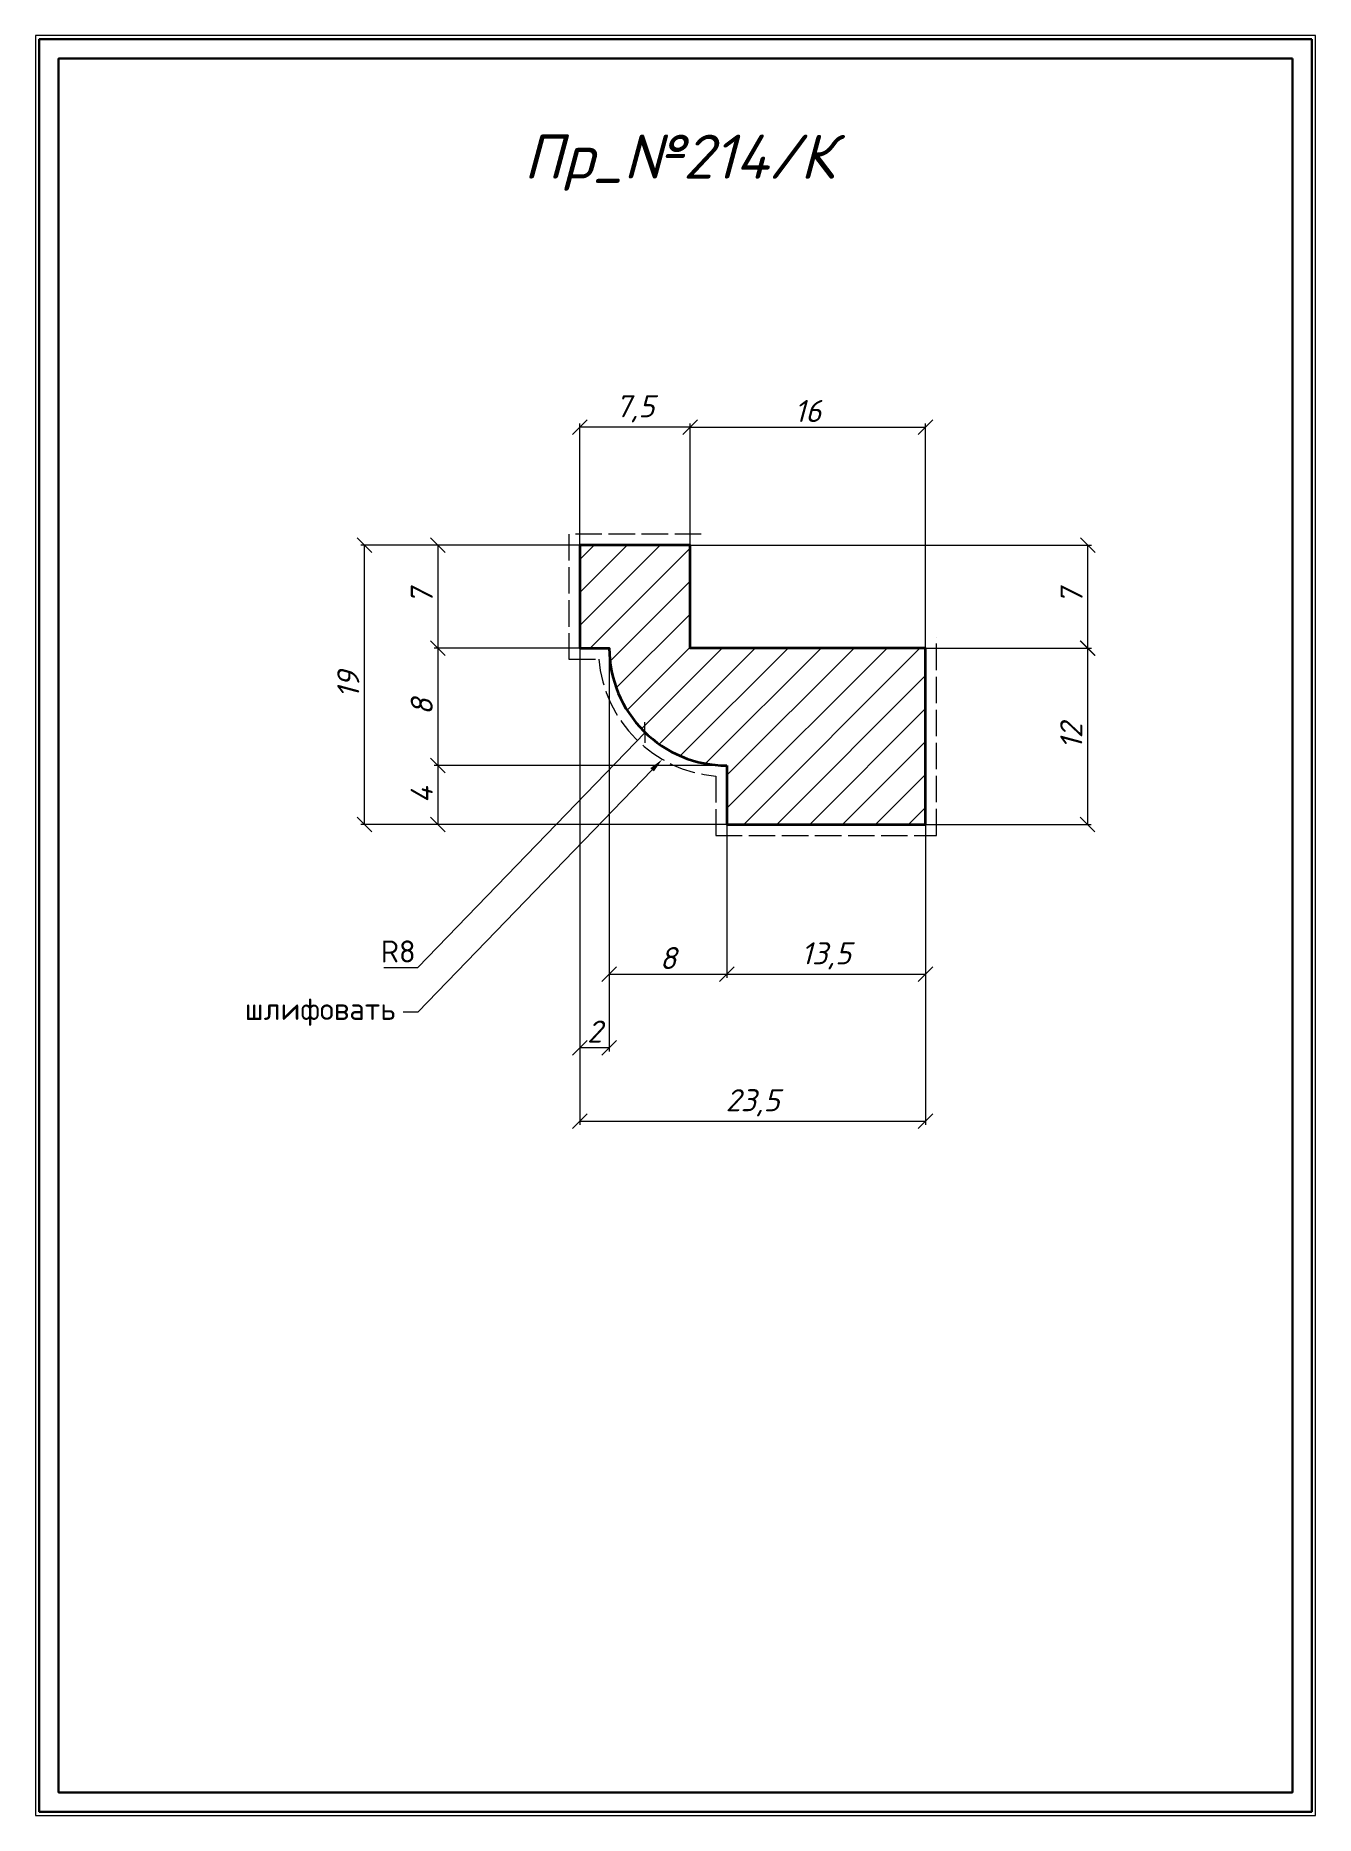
# Model space of a CAD drawing. Header units: millimetres. Extents: x 969 to 1056, y -256 to -135.
import ezdxf
from ezdxf import colors
from ezdxf.entities.mleader import LeaderData, LeaderLine
from ezdxf.math import Vec2, Vec3

# ---------------------------------------------------------------- set-up
doc = ezdxf.new("R2010")
doc.units = ezdxf.units.MM
doc.linetypes.add('ACAD_ISO02W100', pattern=[15, 12, -3])
doc.layers.get('0').update_dxf_attribs({"lineweight": 13})
for name, color, linetype, lineweight in [('профили', 1, 'Continuous', 35), ('служебный слой ЛИНИИ ПУНКТИРНЫЕ', 7, 'ACAD_ISO02W100', 13), ('служебный слой НАДПИСИ', 7, 'Continuous', 13), ('служебный слой РАЗМЕРЫ', 7, 'Continuous', 9), ('служебный слой ШТАМП', 7, 'Continuous', 30), ('служебный слой ШТРИХОВКА', 7, 'Continuous', 5)]:
    doc.layers.add(name, color=color, linetype=linetype, lineweight=lineweight)
doc.styles.add('ЕСКД', font='isocpeur.ttf', dxfattribs={"oblique": 15})
doc.styles.add('ЕСКД профили размеры', font='isocpeur.ttf')
doc.styles.add('ЕСКД профили текст', font='isocpeur.ttf')
doc.dimstyles.new('ЕСКД', dxfattribs={"dimtxt": 3.5, "dimasz": 2.5, "dimexe": 0.25, "dimexo": 0, "dimgap": 0.35, "dimtad": 1, "dimdec": 1, "dimzin": 9, "dimtxsty": 'ЕСКД', "dimblk": 'OBLIQUE', "dimcen": 0, "dimclrd": 256, "dimclre": 256, "dimclrt": 256, "dimadec": 1, "dimazin": 0, "dimtfac": 1, "dimtdec": 1, "dimtmove": 0, "dimatfit": 3, "dimldrblk": 'DOTSMALL', "dimfxl": 1, "dimlwd": -1, "dimlwe": -1, "dimarcsym": 0})
doc.dimstyles.new('ЕСКД профили$4', dxfattribs={"dimtxt": 1.5, "dimasz": 1, "dimexe": 0.3, "dimexo": 0, "dimgap": 0.35, "dimtad": 1, "dimtoh": 1, "dimdec": 1, "dimzin": 9, "dimtxsty": 'ЕСКД профили размеры', "dimblk": 'OBLIQUE', "dimcen": 0, "dimse1": 1, "dimclrd": 256, "dimclre": 256, "dimclrt": 256, "dimadec": 1, "dimazin": 0, "dimtfac": 1, "dimtdec": 1, "dimtofl": 0, "dimtmove": 0, "dimatfit": 3, "dimldrblk": 'DOTSMALL', "dimfxl": 1, "dimlwd": -1, "dimlwe": -1, "dimarcsym": 2})

# ---------------------------------------------------------------- blocks, each defined once
blk = doc.blocks.new('_OBLIQUE')
at = {"color": 0, "linetype": 'ByBlock'}
blk.add_line((-0.5, -0.5), (0.5, 0.5), dxfattribs=at)
blk = doc.blocks.new('*D3')
at = {"layer": 'Defpoints', "color": 0, "transparency": 16777216}
for p in [(1016.36, -176.43), (1010.8, -182.18)]:
    blk.add_point(p, dxfattribs=at)
at = {"layer": 'служебный слой РАЗМЕРЫ', "transparency": 16777216}
for p, q in [((995.32, -198.18), (1010.8, -182.18)), ((993.02, -198.18), (995.32, -198.18))]:
    blk.add_line(p, q, dxfattribs=at)
at = {"layer": 'служебный слой РАЗМЕРЫ', "transparency": 16777216, "rotation": 45.94267903294956}
blk.add_blockref('_OBLIQUE', (1010.8, -182.18), dxfattribs=at)
at = {"layer": 'служебный слой РАЗМЕРЫ', "transparency": 16777216, "insert": (993.99, -197.08), "char_height": 1.5, "attachment_point": 5, "style": 'ЕСКД профили размеры'}
blk.add_mtext('R8', dxfattribs=at)
blk = doc.blocks.new('_DotSmall')
at = {"color": 0, "linetype": 'ByBlock', "lineweight": -3, "const_width": 0.5}
blk.add_lwpolyline([(-0.0625, 0, 1), (0.0625, 0, 1)], format="xyb", close=True, dxfattribs=at)
blk = doc.blocks.new('*D15')
at = {"layer": 'Defpoints', "color": 0, "transparency": 16777216}
for p in [(1006.36, -176.43), (1008.36, -176.43), (1006.36, -203.63)]:
    blk.add_point(p, dxfattribs=at)
at = {"layer": 'служебный слой РАЗМЕРЫ', "transparency": 16777216}
for p, q in [((1006.36, -176.43), (1006.36, -203.88)), ((1008.36, -176.43), (1008.36, -203.88)), ((1008.36, -203.63), (1006.36, -203.63))]:
    blk.add_line(p, q, dxfattribs=at)
at = {"layer": 'служебный слой РАЗМЕРЫ', "transparency": 16777216, "rotation": 180}
blk.add_blockref('_OBLIQUE', (1006.36, -203.63), dxfattribs=at)
at = {"layer": 'служебный слой РАЗМЕРЫ', "transparency": 16777216}
blk.add_blockref('_OBLIQUE', (1008.36, -203.63), dxfattribs=at)
at = {"layer": 'служебный слой РАЗМЕРЫ', "transparency": 16777216, "insert": (1007.36, -202.53), "char_height": 1.5, "attachment_point": 5, "style": 'ЕСКД'}
blk.add_mtext('2', dxfattribs=at)
blk = doc.blocks.new('*D12')
at = {"layer": 'Defpoints', "color": 0, "transparency": 16777216}
for p in [(1006.36, -176.43), (1029.88, -188.43), (1029.88, -208.63)]:
    blk.add_point(p, dxfattribs=at)
at = {"layer": 'служебный слой РАЗМЕРЫ', "transparency": 16777216}
for p, q in [((1006.36, -176.43), (1006.36, -208.88)), ((1029.88, -188.43), (1029.88, -208.88)), ((1006.36, -208.63), (1029.88, -208.63))]:
    blk.add_line(p, q, dxfattribs=at)
at = {"layer": 'служебный слой РАЗМЕРЫ', "transparency": 16777216, "rotation": 180}
blk.add_blockref('_OBLIQUE', (1006.36, -208.63), dxfattribs=at)
at = {"layer": 'служебный слой РАЗМЕРЫ', "transparency": 16777216}
blk.add_blockref('_OBLIQUE', (1029.88, -208.63), dxfattribs=at)
at = {"layer": 'служебный слой РАЗМЕРЫ', "transparency": 16777216, "insert": (1018.12, -207.38), "char_height": 1.5, "attachment_point": 5, "style": 'ЕСКД'}
blk.add_mtext('23,5', dxfattribs=at)
blk = doc.blocks.new('*D11')
at = {"layer": 'Defpoints', "color": 0, "transparency": 16777216}
for p in [(1029.88, -176.43), (1029.78, -188.43), (1040.91, -188.43)]:
    blk.add_point(p, dxfattribs=at)
at = {"layer": 'служебный слой РАЗМЕРЫ', "transparency": 16777216}
for p, q in [((1029.88, -176.43), (1041.16, -176.43)), ((1040.91, -176.43), (1040.91, -188.43)), ((1029.78, -188.43), (1041.16, -188.43))]:
    blk.add_line(p, q, dxfattribs=at)
for p, rotation in [((1040.91, -176.43), 90), ((1040.91, -188.43), 270)]:
    blk.add_blockref('_OBLIQUE', p, dxfattribs=dict(at, rotation=rotation))
at = {"layer": 'служебный слой РАЗМЕРЫ', "transparency": 16777216, "insert": (1039.81, -182.43), "char_height": 1.5, "attachment_point": 5, "rotation": 90, "style": 'ЕСКД'}
blk.add_mtext('12', dxfattribs=at)
blk = doc.blocks.new('*D9')
at = {"layer": 'Defpoints', "color": 0, "transparency": 16777216}
for p in [(1006.36, -161.4), (1006.36, -169.43), (1013.86, -169.43)]:
    blk.add_point(p, dxfattribs=at)
at = {"layer": 'служебный слой РАЗМЕРЫ', "transparency": 16777216}
for p, q in [((1006.36, -169.43), (1006.36, -161.15)), ((1013.86, -161.4), (1006.36, -161.4)), ((1013.86, -169.43), (1013.86, -161.15))]:
    blk.add_line(p, q, dxfattribs=at)
at = {"layer": 'служебный слой РАЗМЕРЫ', "transparency": 16777216, "rotation": 180}
blk.add_blockref('_OBLIQUE', (1006.36, -161.4), dxfattribs=at)
at = {"layer": 'служебный слой РАЗМЕРЫ', "transparency": 16777216}
blk.add_blockref('_OBLIQUE', (1013.86, -161.4), dxfattribs=at)
at = {"layer": 'служебный слой РАЗМЕРЫ', "transparency": 16777216, "insert": (1010.11, -160.15), "char_height": 1.5, "attachment_point": 5, "style": 'ЕСКД'}
blk.add_mtext('7,5', dxfattribs=at)
blk = doc.blocks.new('*D8')
at = {"layer": 'Defpoints', "color": 0, "transparency": 16777216}
for p in [(1016.36, -188.43), (1029.88, -188.43), (1029.88, -198.63)]:
    blk.add_point(p, dxfattribs=at)
at = {"layer": 'служебный слой РАЗМЕРЫ', "transparency": 16777216}
for p, q in [((1016.36, -188.43), (1016.36, -198.88)), ((1029.88, -188.43), (1029.88, -198.88)), ((1016.36, -198.63), (1029.88, -198.63))]:
    blk.add_line(p, q, dxfattribs=at)
at = {"layer": 'служебный слой РАЗМЕРЫ', "transparency": 16777216, "rotation": 180}
blk.add_blockref('_OBLIQUE', (1016.36, -198.63), dxfattribs=at)
at = {"layer": 'служебный слой РАЗМЕРЫ', "transparency": 16777216}
blk.add_blockref('_OBLIQUE', (1029.88, -198.63), dxfattribs=at)
at = {"layer": 'служебный слой РАЗМЕРЫ', "transparency": 16777216, "insert": (1023.12, -197.38), "char_height": 1.5, "attachment_point": 5, "style": 'ЕСКД'}
blk.add_mtext('13,5', dxfattribs=at)
blk = doc.blocks.new('*D6')
at = {"layer": 'Defpoints', "color": 0, "transparency": 16777216}
for p in [(1016.36, -184.43), (996.69, -188.43), (1016.36, -188.43)]:
    blk.add_point(p, dxfattribs=at)
at = {"layer": 'служебный слой РАЗМЕРЫ', "transparency": 16777216}
for p, q in [((1016.36, -184.43), (996.44, -184.43)), ((996.69, -184.43), (996.69, -188.43)), ((1016.36, -188.43), (996.44, -188.43))]:
    blk.add_line(p, q, dxfattribs=at)
for p, rotation in [((996.69, -184.43), 90), ((996.69, -188.43), 270)]:
    blk.add_blockref('_OBLIQUE', p, dxfattribs=dict(at, rotation=rotation))
at = {"layer": 'служебный слой РАЗМЕРЫ', "transparency": 16777216, "insert": (995.59, -186.43), "char_height": 1.5, "attachment_point": 5, "rotation": 90, "style": 'ЕСКД'}
blk.add_mtext('4', dxfattribs=at)
blk = doc.blocks.new('*D5')
at = {"layer": 'Defpoints', "color": 0, "transparency": 16777216}
for p in [(1006.36, -176.43), (996.69, -184.43), (1016.36, -184.43)]:
    blk.add_point(p, dxfattribs=at)
at = {"layer": 'служебный слой РАЗМЕРЫ', "transparency": 16777216}
for p, q in [((1006.36, -176.43), (996.44, -176.43)), ((996.69, -176.43), (996.69, -184.43)), ((1016.36, -184.43), (996.44, -184.43))]:
    blk.add_line(p, q, dxfattribs=at)
for p, rotation in [((996.69, -176.43), 90), ((996.69, -184.43), 270)]:
    blk.add_blockref('_OBLIQUE', p, dxfattribs=dict(at, rotation=rotation))
at = {"layer": 'служебный слой РАЗМЕРЫ', "transparency": 16777216, "insert": (995.59, -180.43), "char_height": 1.5, "attachment_point": 5, "rotation": 90, "style": 'ЕСКД'}
blk.add_mtext('8', dxfattribs=at)
blk = doc.blocks.new('*D4')
at = {"layer": 'Defpoints', "color": 0, "transparency": 16777216}
for p in [(1006.36, -169.43), (996.69, -176.43), (1006.36, -176.43)]:
    blk.add_point(p, dxfattribs=at)
at = {"layer": 'служебный слой РАЗМЕРЫ', "transparency": 16777216}
for p, q in [((1006.36, -169.43), (996.44, -169.43)), ((996.69, -169.43), (996.69, -176.43)), ((1006.36, -176.43), (996.44, -176.43))]:
    blk.add_line(p, q, dxfattribs=at)
for p, rotation in [((996.69, -169.43), 90), ((996.69, -176.43), 270)]:
    blk.add_blockref('_OBLIQUE', p, dxfattribs=dict(at, rotation=rotation))
at = {"layer": 'служебный слой РАЗМЕРЫ', "transparency": 16777216, "insert": (995.59, -172.93), "char_height": 1.5, "attachment_point": 5, "rotation": 90, "style": 'ЕСКД'}
blk.add_mtext('7', dxfattribs=at)

msp = doc.modelspace()

# ---------------------------------------------------------------- hatches: boundary and pattern name
at = {"layer": 'служебный слой ШТРИХОВКА'}
h = msp.add_hatch(dxfattribs=at)
h.set_pattern_fill('ANSI31', color=256, scale=0.5, style=0)
h.set_pattern_definition([(45, (87.1568, -115.241), (-1.122532, 1.122532), [])])
h.paths.add_polyline_path([(1013.86, -176.43), (1013.86, -169.43), (1006.36, -169.43), (1006.36, -176.43), (1008.36, -176.43, 0.414214), (1016.36, -184.43), (1016.36, -188.43), (1029.88, -188.43), (1029.88, -176.43)])

# ---------------------------------------------------------------- linework, layer by layer
at = {"layer": 'профили'}
msp.add_lwpolyline([(1016.36, -184.43), (1016.36, -188.43), (1029.88, -188.43), (1029.88, -176.43), (1013.86, -176.43), (1013.86, -169.43), (1006.36, -169.43), (1006.36, -176.43), (1008.36, -176.43, 0.414214), (1016.36, -184.43)], format="xyb", close=True, dxfattribs=at)
at = {"layer": 'служебный слой ЛИНИИ ПУНКТИРНЫЕ', "ltscale": 0.15}
msp.add_lwpolyline([(1014.61, -168.68), (1005.61, -168.68), (1005.61, -177.18), (1007.64, -177.18, 0.36479), (1015.61, -185.15), (1015.61, -189.18), (1030.63, -189.18), (1030.63, -175.68)], format="xyb", dxfattribs=at)
at = {"layer": 'служебный слой ШТАМП', "color": 6, "lineweight": 5, "ltscale": 100}
msp.add_lwpolyline([(1056.43, -134.75), (969.3, -134.75), (969.3, -255.88), (1056.43, -255.88)], close=True, dxfattribs=at)
at = {"layer": 'служебный слой ШТАМП', "ltscale": 100}
for points in [[(1056.18, -135), (969.55, -135), (969.55, -255.63), (1056.18, -255.63)], [(1054.87, -136.31), (970.87, -136.31), (970.87, -254.31), (1054.87, -254.31)]]:
    msp.add_lwpolyline(points, close=True, dxfattribs=at)

# ---------------------------------------------------------------- texts
at = {"layer": 'служебный слой НАДПИСИ', "style": 'ЕСКД', "oblique": 15}
msp.add_text('Пр_№214/К', height=3, dxfattribs=at).set_placement((1002.53, -144.49))

# ---------------------------------------------------------------- dimensions: what is measured, and where the dimension line sits
at = {"layer": 'служебный слой РАЗМЕРЫ'}
for base, p1, p2, picture, middle in [((1006.36, -161.4), (1013.86, -169.43), (1006.36, -169.43), '*D9', (1010.11, -160.15)), ((1006.36, -203.63), (1008.36, -176.43), (1006.36, -176.43), '*D15', (1007.36, -202.53)), ((1029.88, -208.63), (1006.36, -176.43), (1029.88, -188.43), '*D12', (1018.12, -207.38)), ((1029.88, -198.63), (1016.36, -188.43), (1029.88, -188.43), '*D8', (1023.12, -197.38))]:
    dim = msp.add_linear_dim(base=base, p1=p1, p2=p2, dimstyle='ЕСКД', override={"dimtxt": 1.5, "dimasz": 1}, dxfattribs=at)
    dim.commit()
    dim.dimension.update_dxf_attribs({"geometry": picture, "text_midpoint": middle})
for base, p1, p2 in [((1029.88, -161.4), (1013.86, -169.43), (1029.88, -176.43)), ((1016.36, -198.63), (1008.36, -176.43), (1016.36, -188.43))]:
    msp.add_linear_dim(base=base, p1=p1, p2=p2, dimstyle='ЕСКД', override={"dimtxt": 1.5, "dimasz": 1}, dxfattribs=at).render()
for base, p1, p2 in [((991.69, -169.43), (1016.36, -188.43), (1006.36, -169.43)), ((1040.93, -169.43), (1029.78, -176.43), (1013.86, -169.43))]:
    msp.add_linear_dim(base=base, p1=p1, p2=p2, angle=90, dimstyle='ЕСКД', override={"dimtxt": 1.5, "dimasz": 1}, dxfattribs=at).render()
for base, p1, p2, picture, middle in [((996.69, -176.43), (1006.36, -169.43), (1006.36, -176.43), '*D4', (995.59, -172.93)), ((996.69, -184.43), (1006.36, -176.43), (1016.36, -184.43), '*D5', (995.59, -180.43)), ((1040.91, -188.43), (1029.88, -176.43), (1029.78, -188.43), '*D11', (1039.81, -182.43)), ((996.69, -188.43), (1016.36, -184.43), (1016.36, -188.43), '*D6', (995.59, -186.43))]:
    dim = msp.add_linear_dim(base=base, p1=p1, p2=p2, angle=90, dimstyle='ЕСКД', override={"dimtxt": 1.5, "dimasz": 1}, dxfattribs=at)
    dim.commit()
    dim.dimension.update_dxf_attribs({"geometry": picture, "text_midpoint": middle})
dim = msp.add_radius_dim(center=(1016.36, -176.43), mpoint=(1010.8, -182.18), dimstyle='ЕСКД профили$4', dxfattribs=at)
dim.commit()
dim.dimension.update_dxf_attribs({"geometry": '*D3', "text_midpoint": (993.99, -198.18), "dimtype": 132})

# ---------------------------------------------------------------- leaders
ml = msp.add_multileader_mtext('Standard', dxfattribs=at)
ml.set_content('\\A1;{\\fISOCPEUR|b1|i0|c204|p34;шлифовать}', color=256, style='ЕСКД профили текст')
ml.set_leader_properties(color=256, linetype='ByLayer', lineweight=-1)
ml.build(insert=Vec2(0, 0))
ml.multileader.update_dxf_attribs({"dogleg_length": 1, "arrow_head_size": 1})
ctx = ml.context
ctx.base_point, ctx.char_height, ctx.arrow_head_size, ctx.landing_gap_size, ctx.plane_origin = Vec3(983.18, -201.21), 1.5, 1, 0.5, Vec3(1003.09, -188.04)
ctx.text_align_type = 2
notes = []
notes.append((ctx, [(0, (1, 1, 0), (995.32, -201.21), (-1, 0), 1, [(0, [(1011.97, -184)], 0, [])])]))
ctx.mtext.insert, ctx.mtext.alignment, ctx.mtext.flow_direction = Vec3(993.82, -200.24), 3, 5
for ctx, leaders in notes:
    for number, flags, end, landing, length, lines in leaders:
        leader = LeaderData()
        leader.index, (leader.has_last_leader_line, leader.has_dogleg_vector, leader.attachment_direction) = number, flags
        leader.last_leader_point, leader.dogleg_vector, leader.dogleg_length = Vec3(end), Vec3(landing), length
        for number, points, colour, breaks in lines:
            line = LeaderLine()
            line.index, line.vertices, line.color, line.breaks = number, Vec3.list(points), colors.encode_raw_color(colour), breaks
            leader.lines.append(line)
        ctx.leaders.append(leader)

doc.saveas('drawing.dxf')
